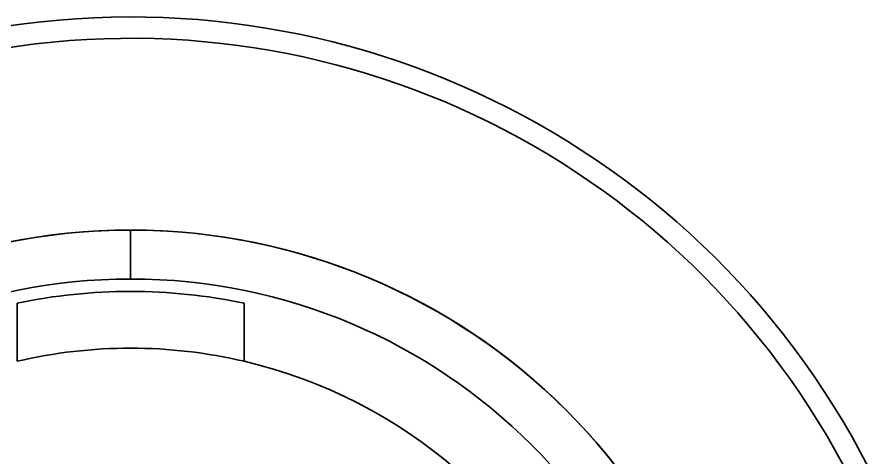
# Model space of a CAD drawing. Extents: x 23 to 417, y 3 to 294.
# Drawn here: x 178.79 to 186.29, y 84.41 to 88.29 of the extents above; entities that cross this region are included whole.
import ezdxf

# ---------------------------------------------------------------- set-up
doc = ezdxf.new("R2010")
doc.units = 0
doc.layers.get('0').update_dxf_attribs({"lineweight": 13})

msp = doc.modelspace()

# ---------------------------------------------------------------- linework, layer by layer
at = {"color": 7, "lineweight": 35, "ltscale": 0.010794}
msp.add_line((179.7898, 86.4169), (179.7898, 85.9852), dxfattribs=at)
at = {"color": 7, "lineweight": 35, "ltscale": 0.012803}
for p, q in [((178.7899, 85.2605), (178.7899, 85.7726)), ((180.7899, 85.2605), (180.7899, 85.7726))]:
    msp.add_line(p, q, dxfattribs=at)
at = {"color": 7, "lineweight": 35}
for centre, radius in [((179.7899, 80.9947), 5.4224), ((179.7899, 80.9946), 5.4224), ((179.7899, 80.9947), 4.9911)]:
    msp.add_circle(centre, radius, dxfattribs=at)
for radius, start, end in [(7.3, 27.07507, 332.92493), (7.112, 24.39575, 100.44058), (7.112, 100.44071, 335.60425), (5.4229, 36.25493, 215.51648), (4.8815, 78.17899, 101.82101), (4.3815, 76.80698, 103.19302), (4.3815, 21.55265, 76.80698)]:
    msp.add_arc((179.7899, 80.9947), radius, start, end, dxfattribs=at)

doc.saveas('drawing.dxf')
